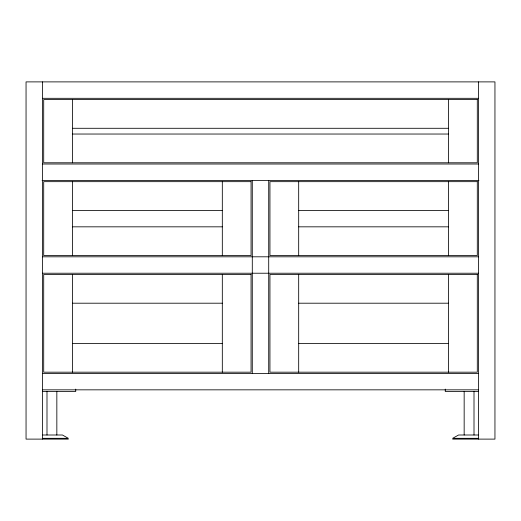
<?xml version="1.0" encoding="UTF-8"?>
<svg xmlns="http://www.w3.org/2000/svg" width="521" height="521" viewBox="0 0 521 521"><rect width="100%" height="100%" fill="white"/><g stroke="black" fill="none" stroke-linecap="round" stroke-linejoin="round"><path stroke-width="0.78" d="M42.475 98.313L478.525 98.313M72.445 128.29L448.555 128.29M72.445 134.034L448.555 134.034M42.475 164.011L478.525 164.011M42.064 180.435L478.936 180.435M72.445 210.406L222.317 210.406M298.683 210.406L448.555 210.406M72.445 226.83L222.317 226.83M298.683 226.83L448.555 226.83M42.475 256.807L478.525 256.807M42.475 273.225L478.525 273.225M72.445 303.202L222.317 303.202M298.683 303.202L448.555 303.202M72.445 343.443L222.317 343.443M298.683 343.443L448.555 343.443M42.475 373.414L478.525 373.414M42.475 389.838L478.525 389.838M42.722 391.479L75.734 391.479L75.734 389.109M478.278 391.479L445.266 391.479L445.266 389.109M42.813 435.002L62.429 435.002L68.342 438.317L42.344 438.317M478.187 435.002L458.571 435.002L452.658 438.317L478.656 438.317M68.342 439.112L26.05 439.112L26.05 81.888L494.95 81.888L494.95 439.112L452.658 439.112M478.525 81.888L478.525 439.112M474.006 391.479L474.006 435.002M464.159 391.479L464.159 435.002M448.555 99.544L448.555 162.78M448.555 181.666L448.555 255.57M448.555 274.463L448.555 372.183M298.683 181.666L298.683 255.57M298.683 274.463L298.683 372.183M268.712 180.435L268.712 373.414M252.288 180.435L252.288 373.414M222.317 181.666L222.317 255.57M222.317 274.463L222.317 372.183M72.445 99.544L72.445 162.78M72.445 181.666L72.445 255.57M72.445 274.463L72.445 372.183M56.841 391.479L56.841 435.002M46.994 391.479L46.994 435.002M42.475 81.888L42.475 439.112M477.295 99.544L43.705 99.544L43.705 162.78L477.295 162.78L477.295 99.544M251.057 181.666L43.705 181.666L43.705 255.57L251.057 255.57L251.057 181.666M477.295 181.666L269.943 181.666L269.943 255.57L477.295 255.57L477.295 181.666M251.057 274.463L43.705 274.463L43.705 372.183L251.057 372.183L251.057 274.463M477.295 274.463L269.943 274.463L269.943 372.183L477.295 372.183L477.295 274.463"/></g></svg>
